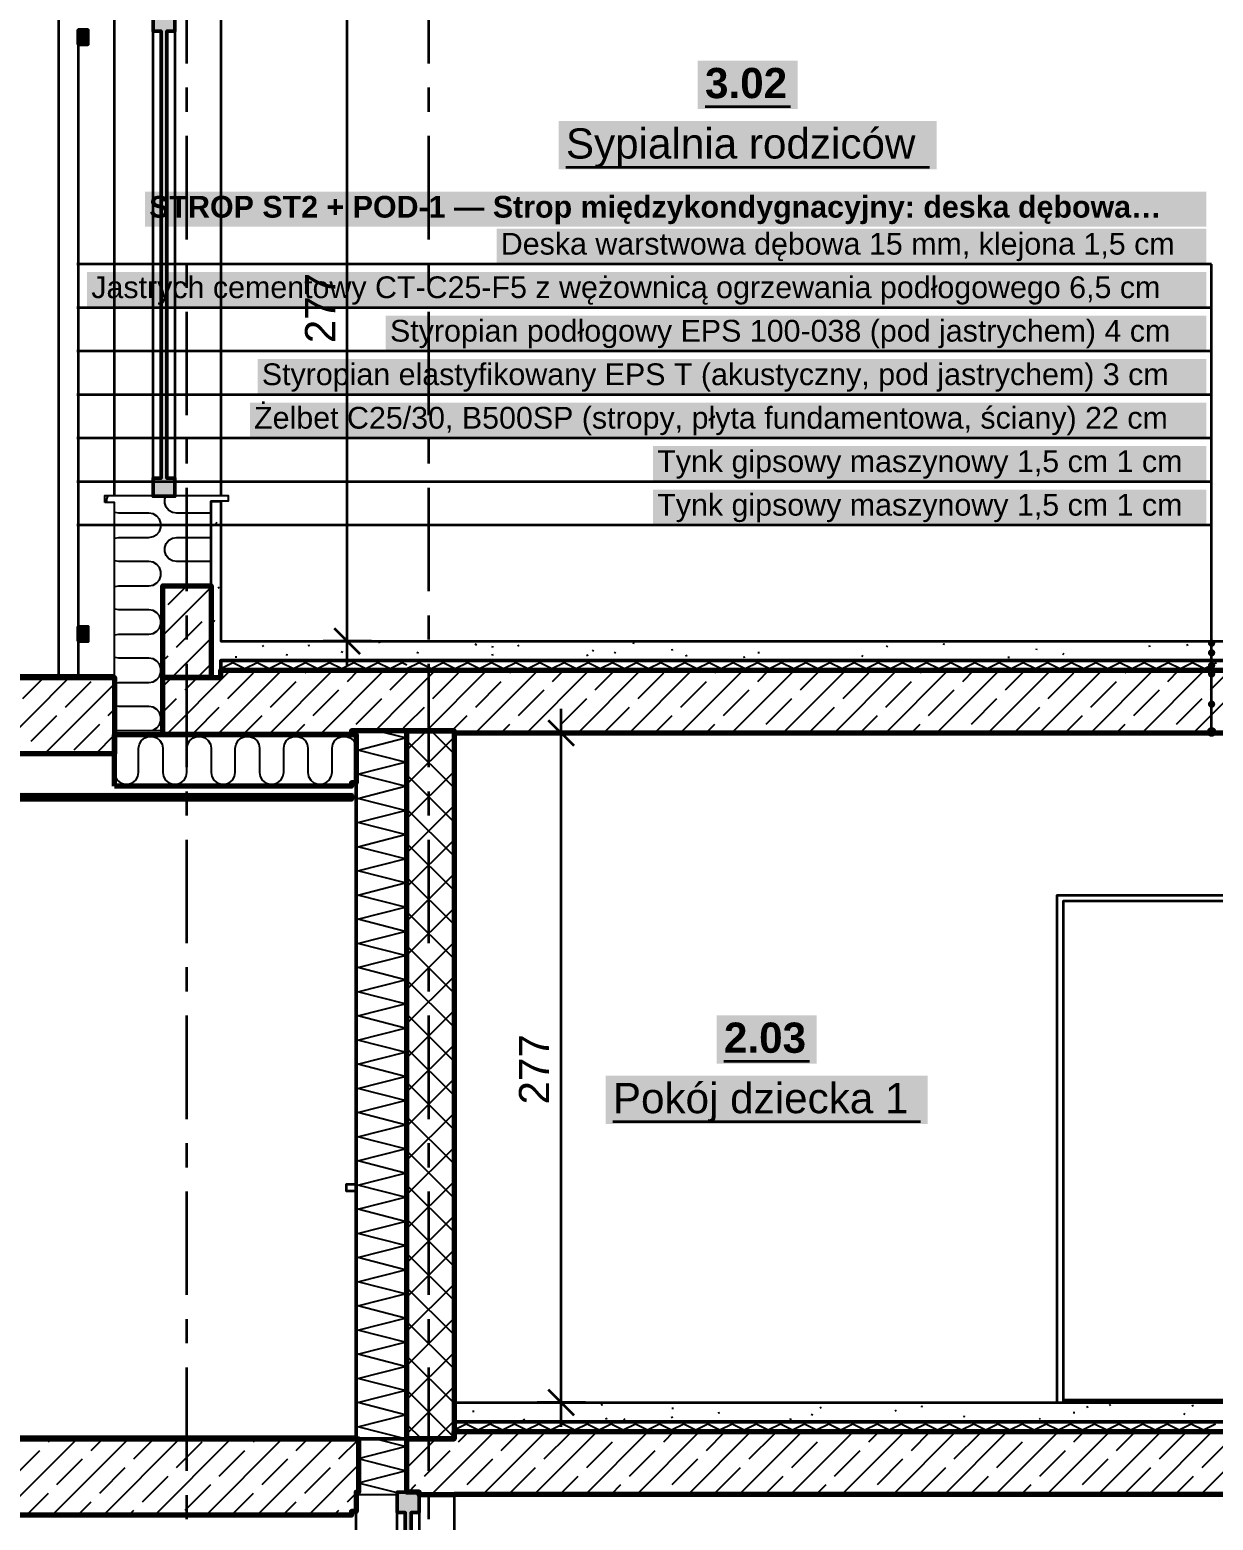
# Model space of a CAD drawing. Header units: metres. Extents: x -5.3 to 21.3, y -2 to 11.9.
# Drawn here: x -1.65 to 3.25, y 2.66 to 8.83 of the extents above; entities that cross this region are included whole.
import ezdxf

# ---------------------------------------------------------------- set-up
doc = ezdxf.new("R2010")
doc.units = ezdxf.units.M
doc.linetypes.add('HYDRO_OKNA', pattern=[4.5, 1.5, -3])
doc.linetypes.add('PUNKTOWA', pattern=[10.5, 8.4, -1.05, 0, -1.05])
for name, color, linetype, lineweight in [('A-IZOL-WODNA', 5, 'Continuous', 100), ('A-KRESKOWANIE', 8, 'Continuous', 18), ('A-MASKA', 7, 'Continuous', 18), ('A-OPISY', 2, 'Continuous', 25), ('A-OSIE', 1, 'PUNKTOWA', 25), ('A-POMIESZCZENIA', 2, 'Continuous', 25), ('A-SCIANY-IZOL', 4, 'Continuous', 35), ('A-SCIANY-KONSTR', 7, 'Continuous', 50), ('A-SCIANY-WYK', 8, 'Continuous', 18), ('A-STROPY', 7, 'Continuous', 50), ('A-WARSTWY', 8, 'Continuous', 25), ('A-WIDOK', 7, 'Continuous', 25), ('A-WYMIARY', 1, 'Continuous', 25), ('A-WYPELNIENIA', 9, 'Continuous', 18)]:
    doc.layers.add(name, color=color, linetype=linetype, lineweight=lineweight)
doc.styles.add('PL_ARIAL', font='arial.ttf')
doc.styles.add('PL_ARIAL_B', font='arialbd.ttf')

msp = doc.modelspace()

# ---------------------------------------------------------------- hatches: boundary and pattern name
at = {"layer": 'A-MASKA', "true_color": 0xffffff}
for points in [[(-1.1738, 8.0157), (3.2167, 8.0157), (3.2167, 8.1605), (-1.1738, 8.1605)], [(0.2808, 7.8627), (3.2167, 7.8627), (3.2167, 8.0075), (0.2808, 8.0075)], [(-1.4133, 7.6827), (3.2167, 7.6827), (3.2167, 7.8275), (-1.4133, 7.8275)], [(-0.1775, 7.5027), (3.2167, 7.5027), (3.2167, 7.6475), (-0.1775, 7.6475)], [(-0.7079, 7.3227), (3.2167, 7.3227), (3.2167, 7.4675), (-0.7079, 7.4675)], [(-0.7398, 7.1427), (3.2167, 7.1427), (3.2167, 7.2875), (-0.7398, 7.2875)], [(0.9281, 6.9627), (3.2167, 6.9627), (3.2167, 7.1075), (0.9281, 7.1075)], [(0.9281, 6.7827), (3.2167, 6.7827), (3.2167, 6.9275), (0.9281, 6.9275)]]:
    msp.add_hatch(color=7, dxfattribs=at).paths.add_polyline_path(points)
at = {"layer": 'A-OPISY', "true_color": 0x000000}
for points in [[(3.2542, 6.2925), (3.2537, 6.2964), (3.2522, 6.3), (3.2498, 6.3031), (3.2467, 6.3055), (3.2431, 6.307), (3.2392, 6.3075), (3.2353, 6.307), (3.2317, 6.3055), (3.2286, 6.3031), (3.2262, 6.3), (3.2247, 6.2964), (3.2242, 6.2925), (3.2247, 6.2886), (3.2262, 6.285), (3.2286, 6.2819), (3.2317, 6.2795), (3.2353, 6.278), (3.2392, 6.2775), (3.2431, 6.278), (3.2467, 6.2795), (3.2498, 6.2819), (3.2522, 6.285), (3.2537, 6.2886)], [(3.2542, 6.2525), (3.2537, 6.2564), (3.2522, 6.26), (3.2498, 6.2631), (3.2467, 6.2655), (3.2431, 6.267), (3.2392, 6.2675), (3.2353, 6.267), (3.2317, 6.2655), (3.2286, 6.2631), (3.2262, 6.26), (3.2247, 6.2564), (3.2242, 6.2525), (3.2247, 6.2486), (3.2262, 6.245), (3.2286, 6.2419), (3.2317, 6.2395), (3.2353, 6.238), (3.2392, 6.2375), (3.2431, 6.238), (3.2467, 6.2395), (3.2498, 6.2419), (3.2522, 6.245), (3.2537, 6.2486)], [(3.2542, 6.2), (3.2537, 6.2039), (3.2522, 6.2075), (3.2498, 6.2106), (3.2467, 6.213), (3.2431, 6.2145), (3.2392, 6.215), (3.2353, 6.2145), (3.2317, 6.213), (3.2286, 6.2106), (3.2262, 6.2075), (3.2247, 6.2039), (3.2242, 6.2), (3.2247, 6.1961), (3.2262, 6.1925), (3.2286, 6.1894), (3.2317, 6.187), (3.2353, 6.1855), (3.2392, 6.185), (3.2431, 6.1855), (3.2467, 6.187), (3.2498, 6.1894), (3.2522, 6.1925), (3.2537, 6.1961)], [(3.2542, 6.165), (3.2537, 6.1689), (3.2522, 6.1725), (3.2498, 6.1756), (3.2467, 6.178), (3.2431, 6.1795), (3.2392, 6.18), (3.2353, 6.1795), (3.2317, 6.178), (3.2286, 6.1756), (3.2262, 6.1725), (3.2247, 6.1689), (3.2242, 6.165), (3.2247, 6.1611), (3.2262, 6.1575), (3.2286, 6.1544), (3.2317, 6.152), (3.2353, 6.1505), (3.2392, 6.15), (3.2431, 6.1505), (3.2467, 6.152), (3.2498, 6.1544), (3.2522, 6.1575), (3.2537, 6.1611)], [(3.2542, 6.04), (3.2537, 6.0439), (3.2522, 6.0475), (3.2498, 6.0506), (3.2467, 6.053), (3.2431, 6.0545), (3.2392, 6.055), (3.2353, 6.0545), (3.2317, 6.053), (3.2286, 6.0506), (3.2262, 6.0475), (3.2247, 6.0439), (3.2242, 6.04), (3.2247, 6.0361), (3.2262, 6.0325), (3.2286, 6.0294), (3.2317, 6.027), (3.2353, 6.0255), (3.2392, 6.025), (3.2431, 6.0255), (3.2467, 6.027), (3.2498, 6.0294), (3.2522, 6.0325), (3.2537, 6.0361)], [(3.2592, 5.925), (3.2585, 5.9302), (3.2565, 5.935), (3.2533, 5.9391), (3.2492, 5.9423), (3.2444, 5.9443), (3.2392, 5.945), (3.234, 5.9443), (3.2292, 5.9423), (3.2251, 5.9391), (3.2219, 5.935), (3.2199, 5.9302), (3.2192, 5.925), (3.2199, 5.9198), (3.2219, 5.915), (3.2251, 5.9109), (3.2292, 5.9077), (3.234, 5.9057), (3.2392, 5.905), (3.2444, 5.9057), (3.2492, 5.9077), (3.2533, 5.9109), (3.2565, 5.915), (3.2585, 5.9198)]]:
    msp.add_hatch(color=7, dxfattribs=at).paths.add_polyline_path(points)
at = {"layer": 'A-POMIESZCZENIA', "true_color": 0xffffff}
for points in [[(1.1132, 8.5025), (1.5268, 8.5025), (1.5268, 8.7025), (1.1132, 8.7025)], [(0.5377, 8.2525), (2.1023, 8.2525), (2.1023, 8.4525), (0.5377, 8.4525)], [(1.1915, 4.5525), (1.605, 4.5525), (1.605, 4.7525), (1.1915, 4.7525)], [(0.732, 4.3025), (2.0645, 4.3025), (2.0645, 4.5025), (0.732, 4.5025)]]:
    msp.add_hatch(color=7, dxfattribs=at).paths.add_polyline_path(points)
at = {"layer": 'A-WYPELNIENIA', "true_color": 0x000000}
for points in [[(-1.14, 8.9), (-1.14, 8.9), (-1.14, 8.9), (-1.05, 8.9), (-1.05, 8.9), (-1.05, 8.9), (-1.05, 8.825), (-1.05, 8.825), (-1.05, 8.825), (-1.083, 8.825), (-1.083, 8.825), (-1.083, 8.825), (-1.083, 8.825), (-1.083, 8.825), (-1.083, 8.825), (-1.083, 8.825), (-1.083, 8.825), (-1.083, 8.825), (-1.083, 8.825), (-1.083, 8.825), (-1.083, 8.825), (-1.083, 8.825), (-1.083, 8.825), (-1.083, 8.825), (-1.083, 8.825), (-1.083, 8.825), (-1.083, 6.975), (-1.083, 6.975), (-1.083, 6.975), (-1.107, 6.975), (-1.107, 6.975), (-1.107, 6.975), (-1.107, 8.825), (-1.107, 8.825), (-1.107, 8.825), (-1.107, 8.825), (-1.107, 8.825), (-1.107, 8.825), (-1.107, 8.825), (-1.107, 8.825), (-1.107, 8.825), (-1.107, 8.825), (-1.107, 8.825), (-1.107, 8.825), (-1.107, 8.825), (-1.107, 8.825), (-1.107, 8.825), (-1.107, 8.825), (-1.107, 8.825), (-1.14, 8.825), (-1.14, 8.825), (-1.14, 8.825)], [(-1.45, 8.77), (-1.45, 8.83), (-1.41, 8.83), (-1.41, 8.77)], [(-1.14, 6.9), (-1.14, 6.975), (-1.05, 6.975), (-1.05, 6.9)], [(-1.45, 6.3), (-1.45, 6.36), (-1.41, 6.36), (-1.41, 6.3)], [(-2.4, 5.662), (-2.4, 5.674), (-0.3, 5.674), (-0.3, 5.662)], [(-0.13, 2.695), (-0.13, 2.695), (-0.13, 2.78), (-0.13, 2.78), (-0.13, 2.78), (-0.04, 2.78), (-0.04, 2.78), (-0.04, 2.78), (-0.04, 2.695), (-0.04, 2.695), (-0.04, 2.695), (-0.073, 2.695), (-0.073, 2.695), (-0.073, 2.695), (-0.073, 2.695), (-0.073, 2.695), (-0.073, 2.695), (-0.073, 2.695), (-0.073, 2.695), (-0.073, 2.695), (-0.073, 2.695), (-0.073, 2.695), (-0.073, 2.695), (-0.073, 2.695), (-0.073, 2.695), (-0.073, 2.695), (-0.073, 2.695), (-0.073, 2.695), (-0.073, 0.03), (-0.073, 0.03), (-0.073, 0.03), (-0.097, 0.03), (-0.097, 0.03), (-0.097, 0.03), (-0.097, 2.695), (-0.097, 2.695), (-0.097, 2.695), (-0.097, 2.695), (-0.097, 2.695), (-0.097, 2.695), (-0.097, 2.695), (-0.097, 2.695), (-0.097, 2.695), (-0.097, 2.695), (-0.097, 2.695), (-0.097, 2.695), (-0.097, 2.695), (-0.097, 2.695), (-0.097, 2.695), (-0.097, 2.695), (-0.097, 2.695), (-0.13, 2.695)]]:
    msp.add_hatch(color=7, dxfattribs=at).paths.add_polyline_path(points)

# ---------------------------------------------------------------- linework, layer by layer
at = {"layer": 'A-IZOL-WODNA', "lineweight": 100, "ltscale": 0.05, "true_color": 0x000000}
for points in [[(-2.4, 6.151), (-1.3, 6.151)], [(-1.8, 3.001), (-0.3, 3.001)]]:
    msp.add_lwpolyline(points, dxfattribs=at)
at = {"layer": 'A-IZOL-WODNA', "linetype": 'HYDRO_OKNA', "lineweight": 50, "ltscale": 0.05, "true_color": 0xffffff, "flags": 128}
for points in [[(-2.4, 6.151), (-1.3, 6.151)], [(-1.8, 3.001), (-0.3, 3.001)]]:
    msp.add_lwpolyline(points, dxfattribs=at)
at = {"layer": 'A-KRESKOWANIE', "lineweight": 25, "ltscale": 0.05}
for points in [[(-1.3317, 6.875), (-1.3317, 6.8887), (-1.3262, 6.904)], [(-0.9, 6.83), (-1.0425, 6.83), (-1.0596, 6.833), (-1.0746, 6.8417), (-1.0858, 6.855), (-1.0917, 6.8713), (-1.0917, 6.8887), (-1.0876, 6.9)], [(-1.3, 6.7268), (-1.2996, 6.727), (-1.2825, 6.73), (-1.1575, 6.73), (-1.1404, 6.733), (-1.1254, 6.7417), (-1.1142, 6.755), (-1.1083, 6.7713), (-1.1083, 6.7887), (-1.1142, 6.805), (-1.1254, 6.8183), (-1.1404, 6.827), (-1.1575, 6.83), (-1.2825, 6.83), (-1.2996, 6.833), (-1.3, 6.8332)], [(-0.88, 6.7875), (-0.8757, 6.7931)], [(-0.9, 6.63), (-1.0425, 6.63), (-1.0596, 6.633), (-1.0746, 6.6417), (-1.0858, 6.655), (-1.0917, 6.6713), (-1.0917, 6.6887), (-1.0858, 6.705), (-1.0746, 6.7183), (-1.0596, 6.727), (-1.0425, 6.73), (-0.9, 6.73)], [(-1.3, 6.5268), (-1.2996, 6.527), (-1.2825, 6.53), (-1.1575, 6.53), (-1.1404, 6.533), (-1.1254, 6.5417), (-1.1142, 6.555), (-1.1083, 6.5713), (-1.1083, 6.5887), (-1.1142, 6.605), (-1.1254, 6.6183), (-1.1404, 6.627), (-1.1575, 6.63), (-1.2825, 6.63), (-1.2996, 6.633), (-1.3, 6.6332)], [(-1.1, 6.3246), (-0.9, 6.5246)], [(-1.0783, 6.4523), (-1.0007, 6.53)], [(-1.0425, 6.53), (-0.9, 6.53)], [(-0.8704, 6.5198), (-0.8649, 6.5241)], [(-1.3, 6.3268), (-1.2996, 6.327), (-1.2825, 6.33), (-1.1575, 6.33), (-1.1404, 6.333), (-1.1254, 6.3417), (-1.1142, 6.355), (-1.1083, 6.3713), (-1.1083, 6.3887), (-1.1142, 6.405), (-1.1254, 6.4183), (-1.1404, 6.427), (-1.1575, 6.43), (-1.2825, 6.43), (-1.2996, 6.433), (-1.3, 6.4332)], [(-0.9016, 6.417), (-0.9, 6.4186)], [(-1.043, 6.2756), (-0.9369, 6.3816)], [(-0.8845, 6.3826), (-0.8909, 6.3853)], [(-1.0625, 6.15), (-0.9, 6.3125)], [(-0.2028, 6.2919), (-0.2043, 6.2988)], [(0.1942, 6.2844), (0.1976, 6.2905)], [(0.8467, 6.2889), (0.8494, 6.2954)], [(2.1313, 6.2853), (2.1327, 6.2922)], [(-1.3, 6.1268), (-1.2996, 6.127), (-1.2825, 6.13), (-1.1575, 6.13), (-1.1404, 6.133), (-1.1254, 6.1417), (-1.1142, 6.155), (-1.1083, 6.1713), (-1.1083, 6.1887), (-1.1142, 6.205), (-1.1254, 6.2183), (-1.1404, 6.227), (-1.1575, 6.23), (-1.2825, 6.23), (-1.2996, 6.233), (-1.3, 6.2332)], [(-1.1, 6.2186), (-1.0783, 6.2402)], [(-0.7934, 6.234), (-0.8004, 6.234)], [(-0.6835, 6.2766), (-0.6876, 6.2823)], [(-0.5829, 6.2427), (-0.5898, 6.2442)], [(-0.4943, 6.2789), (-0.4965, 6.2856)], [(-0.3556, 6.2539), (-0.3623, 6.2559)], [(-0.0467, 6.25), (-0.0434, 6.2562)], [(0.2684, 6.2756), (0.2615, 6.277)], [(0.2651, 6.2404), (0.2635, 6.2473)], [(0.3687, 6.2796), (0.3744, 6.2838)], [(0.6534, 6.2413), (0.6598, 6.2441)], [(0.6781, 6.2591), (0.6819, 6.2649)], [(0.7688, 6.2514), (0.7729, 6.257)], [(1.0045, 6.2643), (1.0112, 6.2664)], [(1.0685, 6.2373), (1.0655, 6.2436)], [(1.3022, 6.2339), (1.3089, 6.236)], [(1.3654, 6.2493), (1.3653, 6.2563)], [(1.7915, 6.2374), (1.7965, 6.2423)], [(1.899, 6.2761), (1.8942, 6.2812)], [(2.3998, 6.2307), (2.4001, 6.2377)], [(2.5142, 6.2641), (2.5157, 6.2709)], [(2.6239, 6.2451), (2.6285, 6.2503)], [(2.9794, 6.28), (2.9862, 6.2815)], [(3.1354, 6.2842), (3.142, 6.2866)], [(-1.0854, 5.915), (-0.8204, 6.18)], [(-0.9564, 6.15), (-0.9016, 6.2049)], [(-0.8732, 5.915), (-0.6082, 6.18)], [(-0.86, 6.1875), (-0.81, 6.2125), (-0.76, 6.1875), (-0.71, 6.2125), (-0.66, 6.1875), (-0.61, 6.2125), (-0.56, 6.1875), (-0.51, 6.2125), (-0.46, 6.1875), (-0.41, 6.2125), (-0.36, 6.1875), (-0.31, 6.2125), (-0.26, 6.1875), (-0.21, 6.2125), (-0.16, 6.1875), (-0.11, 6.2125), (-0.09, 6.2025)], [(-0.8309, 6.0634), (-0.7248, 6.1695)], [(-0.6611, 5.915), (-0.3961, 6.18)], [(-0.5127, 6.1695), (-0.5022, 6.18)], [(-0.449, 5.915), (-0.184, 6.18)], [(-0.3359, 6.1342), (-0.29, 6.18)], [(-0.1591, 6.0988), (-0.09, 6.1679)], [(-0.09, 6.1875), (-0.09, 6.1875), (-0.04, 6.2125), (0.01, 6.1875), (0.06, 6.2125), (0.11, 6.1875), (0.16, 6.2125), (0.21, 6.1875), (0.26, 6.2125), (0.31, 6.1875), (0.36, 6.2125), (0.41, 6.1875), (0.46, 6.2125), (0.51, 6.1875), (0.56, 6.2125), (0.61, 6.1875), (0.66, 6.2125), (0.71, 6.1875), (0.76, 6.2125), (0.81, 6.1875), (0.86, 6.2125), (0.91, 6.1875), (0.96, 6.2125), (1.01, 6.1875), (1.06, 6.2125), (1.11, 6.1875), (1.16, 6.2125), (1.21, 6.1875), (1.26, 6.2125), (1.31, 6.1875), (1.36, 6.2125), (1.41, 6.1875), (1.46, 6.2125), (1.51, 6.1875), (1.56, 6.2125), (1.61, 6.1875), (1.66, 6.2125), (1.71, 6.1875), (1.76, 6.2125), (1.81, 6.1875), (1.86, 6.2125), (1.91, 6.1875), (1.96, 6.2125), (2.01, 6.1875), (2.06, 6.2125), (2.11, 6.1875), (2.16, 6.2125), (2.21, 6.1875), (2.26, 6.2125), (2.31, 6.1875), (2.36, 6.2125), (2.41, 6.1875), (2.46, 6.2125), (2.51, 6.1875), (2.56, 6.2125), (2.61, 6.1875), (2.66, 6.2125), (2.71, 6.1875), (2.76, 6.2125), (2.81, 6.1875), (2.86, 6.2125), (2.91, 6.1875), (2.96, 6.2125), (3.01, 6.1875), (3.06, 6.2125), (3.11, 6.1875), (3.16, 6.2125), (3.21, 6.1875), (3.26, 6.2125)], [(-0.09, 6.0618), (0.0282, 6.18)], [(-0.09, 6.1679), (-0.0779, 6.18)], [(-0.0097, 5.93), (0.2403, 6.18)], [(0.0177, 6.0634), (0.1237, 6.1695)], [(0.1924, 5.92), (0.4524, 6.18)], [(0.3359, 6.1695), (0.3464, 6.18)], [(0.4046, 5.92), (0.6646, 6.18)], [(0.5127, 6.1342), (0.5585, 6.18)], [(0.6167, 5.92), (0.8767, 6.18)], [(0.6894, 6.0988), (0.7706, 6.18)], [(0.8288, 5.92), (1.0888, 6.18)], [(0.8662, 6.0634), (0.9723, 6.1695)], [(1.041, 5.92), (1.301, 6.18)], [(1.1844, 6.1695), (1.1949, 6.18)], [(1.2531, 5.92), (1.5131, 6.18)], [(1.3612, 6.1342), (1.407, 6.18)], [(1.4652, 5.92), (1.7252, 6.18)], [(1.538, 6.0988), (1.6192, 6.18)], [(1.6774, 5.92), (1.9374, 6.18)], [(1.7147, 6.0634), (1.8208, 6.1695)], [(1.8895, 5.92), (2.1495, 6.18)], [(2.0329, 6.1695), (2.0434, 6.18)], [(2.1016, 5.92), (2.3616, 6.18)], [(2.2097, 6.1342), (2.2556, 6.18)], [(2.3138, 5.92), (2.5738, 6.18)], [(2.3865, 6.0988), (2.4677, 6.18)], [(2.5259, 5.92), (2.7859, 6.18)], [(2.5633, 6.0634), (2.6693, 6.1695)], [(2.738, 5.92), (2.998, 6.18)], [(2.8815, 6.1695), (2.892, 6.18)], [(2.9502, 5.92), (3.2102, 6.18)], [(3.0582, 6.1342), (3.1041, 6.18)], [(3.1623, 5.92), (3.4223, 6.18)], [(3.235, 6.0988), (3.3162, 6.18)], [(-1.8018, 5.835), (-1.4868, 6.15)], [(-1.6794, 6.0634), (-1.5928, 6.15)], [(-1.5896, 5.835), (-1.3, 6.1246)], [(-1.5026, 6.0281), (-1.3965, 6.1342)], [(-1.1, 6.1125), (-1.0625, 6.15)], [(-1.0076, 6.0988), (-0.9564, 6.15)], [(-0.6541, 6.0281), (-0.548, 6.1342)], [(0.1945, 6.0281), (0.3005, 6.1342)], [(1.043, 6.0281), (1.149, 6.1342)], [(1.8915, 6.0281), (1.9976, 6.1342)], [(2.74, 6.0281), (2.8461, 6.1342)], [(-1.1, 6.0064), (-1.043, 6.0634)], [(-0.4773, 5.9927), (-0.3712, 6.0988)], [(-0.3005, 5.9574), (-0.1945, 6.0634)], [(-0.2218, 5.93), (-0.09, 6.0618)], [(0.3712, 5.9927), (0.4773, 6.0988)], [(0.548, 5.9574), (0.6541, 6.0634)], [(1.2198, 5.9927), (1.3258, 6.0988)], [(1.3965, 5.9574), (1.5026, 6.0634)], [(2.0683, 5.9927), (2.1744, 6.0988)], [(2.2451, 5.9574), (2.3511, 6.0634)], [(2.9168, 5.9927), (3.0229, 6.0988)], [(3.0936, 5.9574), (3.1997, 6.0634)], [(-1.644, 5.8867), (-1.538, 5.9927)], [(-1.3258, 5.9927), (-1.3, 6.0186)], [(-1.1575, 5.93), (-1.1404, 5.933), (-1.1254, 5.9417), (-1.1142, 5.955), (-1.1083, 5.9713), (-1.1083, 5.9887), (-1.1142, 6.005), (-1.1254, 6.0183), (-1.1404, 6.027), (-1.1575, 6.03), (-1.2825, 6.03), (-1.2996, 6.033), (-1.3, 6.0332)], [(-0.9723, 5.922), (-0.8662, 6.0281)], [(-0.7672, 5.915), (-0.6894, 5.9927)], [(-0.09, 5.9558), (-0.0177, 6.0281)], [(0.0964, 5.93), (0.1591, 5.9927)], [(0.7248, 5.922), (0.8309, 6.0281)], [(0.9349, 5.92), (1.0076, 5.9927)], [(1.5733, 5.922), (1.6794, 6.0281)], [(1.7834, 5.92), (1.8562, 5.9927)], [(2.4218, 5.922), (2.5279, 6.0281)], [(2.632, 5.92), (2.7047, 5.9927)], [(-1.4672, 5.8513), (-1.3612, 5.9574)], [(-0.555, 5.915), (-0.5127, 5.9574)], [(-0.3429, 5.915), (-0.3359, 5.922)], [(-0.0975, 3), (-0.2925, 3.05), (-0.0975, 3.1), (-0.2925, 3.15), (-0.0975, 3.2), (-0.2925, 3.25), (-0.0975, 3.3), (-0.2925, 3.35), (-0.0975, 3.4), (-0.2925, 3.45), (-0.0975, 3.5), (-0.2925, 3.55), (-0.0975, 3.6), (-0.2925, 3.65), (-0.0975, 3.7), (-0.2925, 3.75), (-0.0975, 3.8), (-0.2925, 3.85), (-0.0975, 3.9), (-0.2925, 3.95), (-0.0975, 4), (-0.2925, 4.05), (-0.0975, 4.1), (-0.2925, 4.15), (-0.0975, 4.2), (-0.2925, 4.25), (-0.0975, 4.3), (-0.2925, 4.35), (-0.0975, 4.4), (-0.2925, 4.45), (-0.0975, 4.5), (-0.2925, 4.55), (-0.0975, 4.6), (-0.2925, 4.65), (-0.0975, 4.7), (-0.2925, 4.75), (-0.0975, 4.8), (-0.2925, 4.85), (-0.0975, 4.9), (-0.2925, 4.95), (-0.0975, 5), (-0.2925, 5.05), (-0.0975, 5.1), (-0.2925, 5.15), (-0.0975, 5.2), (-0.2925, 5.25), (-0.0975, 5.3), (-0.2925, 5.35), (-0.0975, 5.4), (-0.2925, 5.45), (-0.0975, 5.5), (-0.2925, 5.55), (-0.0975, 5.6), (-0.2925, 5.65), (-0.0975, 5.7), (-0.2925, 5.75), (-0.0975, 5.8), (-0.2925, 5.85), (-0.0975, 5.9), (-0.2145, 5.93)], [(-0.1158, 5.93), (-0.09, 5.9558)], [(-0.09, 5.8497), (-0.0097, 5.93)], [(0.105, 5.8347), (0.0097, 5.93)], [(0.2985, 5.92), (0.3359, 5.9574)], [(0.5106, 5.92), (0.5127, 5.922)], [(1.147, 5.92), (1.1844, 5.9574)], [(1.3592, 5.92), (1.3612, 5.922)], [(1.9956, 5.92), (2.0329, 5.9574)], [(2.2077, 5.92), (2.2097, 5.922)], [(2.8441, 5.92), (2.8815, 5.9574)], [(3.0562, 5.92), (3.0582, 5.922)], [(-1.3775, 5.835), (-1.3, 5.9125)], [(-1.3, 5.7575), (-1.297, 5.7404), (-1.2883, 5.7254), (-1.275, 5.7142), (-1.2587, 5.7083), (-1.2413, 5.7083), (-1.225, 5.7142), (-1.2117, 5.7254), (-1.203, 5.7404), (-1.2, 5.7575), (-1.2, 5.8575), (-1.197, 5.8746), (-1.1883, 5.8896), (-1.175, 5.9008), (-1.1587, 5.9067), (-1.1413, 5.9067), (-1.125, 5.9008), (-1.1117, 5.8896), (-1.103, 5.8746), (-1.1, 5.8575), (-1.1, 5.7575), (-1.097, 5.7404), (-1.0883, 5.7254), (-1.075, 5.7142), (-1.0587, 5.7083), (-1.0413, 5.7083), (-1.025, 5.7142), (-1.0117, 5.7254), (-1.003, 5.7404), (-1, 5.7575), (-1, 5.8575), (-0.997, 5.8746), (-0.9883, 5.8896), (-0.975, 5.9008), (-0.9587, 5.9067), (-0.9413, 5.9067), (-0.925, 5.9008), (-0.9117, 5.8896), (-0.903, 5.8746), (-0.9, 5.8575), (-0.9, 5.8575), (-0.9, 5.7575), (-0.897, 5.7404), (-0.8883, 5.7254), (-0.875, 5.7142), (-0.8587, 5.7083), (-0.8413, 5.7083), (-0.825, 5.7142), (-0.8117, 5.7254), (-0.803, 5.7404), (-0.8, 5.7575), (-0.8, 5.8575), (-0.797, 5.8746), (-0.7883, 5.8896), (-0.775, 5.9008), (-0.7587, 5.9067), (-0.7413, 5.9067), (-0.725, 5.9008), (-0.7117, 5.8896), (-0.703, 5.8746), (-0.7, 5.8575), (-0.7, 5.7575), (-0.697, 5.7404), (-0.6883, 5.7254), (-0.675, 5.7142), (-0.6587, 5.7083), (-0.6413, 5.7083), (-0.625, 5.7142), (-0.6117, 5.7254), (-0.603, 5.7404), (-0.6, 5.7575), (-0.6, 5.8575), (-0.597, 5.8746), (-0.5883, 5.8896), (-0.575, 5.9008), (-0.5587, 5.9067), (-0.5413, 5.9067), (-0.525, 5.9008), (-0.5117, 5.8896), (-0.503, 5.8746), (-0.5, 5.8575), (-0.5, 5.7575), (-0.497, 5.7404), (-0.4883, 5.7254), (-0.475, 5.7142), (-0.4587, 5.7083), (-0.4413, 5.7083), (-0.425, 5.7142), (-0.4117, 5.7254), (-0.403, 5.7404), (-0.4, 5.7575), (-0.4, 5.7575), (-0.4, 5.8575), (-0.397, 5.8746), (-0.3883, 5.8896), (-0.375, 5.9008), (-0.3587, 5.9067), (-0.3413, 5.9067), (-0.325, 5.9008), (-0.3117, 5.8896), (-0.303, 5.8746), (-0.3, 5.8575), (-0.3, 5.7575), (-0.3, 5.7575)], [(-0.09, 5.7083), (0.105, 5.9033)], [(0.105, 5.6933), (-0.09, 5.8883)], [(-1.3, 5.8575), (-1.3, 5.7575)], [(-0.09, 5.5669), (0.105, 5.7619)], [(0.105, 5.5519), (-0.09, 5.7469)], [(-1.5655, 5.647), (-1.5505, 5.662)], [(-1.3534, 5.647), (-1.3384, 5.662)], [(-1.2473, 5.647), (-1.2323, 5.662)], [(-1.1412, 5.647), (-1.1262, 5.662)], [(-1.0352, 5.647), (-1.0202, 5.662)], [(-0.9291, 5.647), (-0.9141, 5.662)], [(-0.823, 5.647), (-0.808, 5.662)], [(-0.717, 5.647), (-0.702, 5.662)], [(-0.5048, 5.647), (-0.4898, 5.662)], [(-0.3988, 5.647), (-0.3838, 5.662)], [(-0.09, 5.4254), (0.105, 5.6204)], [(0.105, 5.4104), (-0.09, 5.6054)], [(-0.09, 5.284), (0.105, 5.479)], [(0.105, 5.269), (-0.09, 5.464)], [(-0.09, 5.1426), (0.105, 5.3376)], [(0.105, 5.1276), (-0.09, 5.3226)], [(-0.09, 5.0012), (0.105, 5.1962)], [(0.105, 4.9862), (-0.09, 5.1812)], [(-0.09, 4.8597), (0.105, 5.0547)], [(0.105, 4.8447), (-0.09, 5.0397)], [(-0.09, 4.7183), (0.105, 4.9133)], [(0.105, 4.7033), (-0.09, 4.8983)], [(-0.09, 4.5769), (0.105, 4.7719)], [(0.105, 4.5619), (-0.09, 4.7569)], [(-0.09, 4.4355), (0.105, 4.6305)], [(0.105, 4.4205), (-0.09, 4.6155)], [(-0.09, 4.2941), (0.105, 4.4891)], [(0.105, 4.2791), (-0.09, 4.4741)], [(-0.09, 4.1526), (0.105, 4.3476)], [(0.105, 4.1376), (-0.09, 4.3326)], [(-0.09, 4.0112), (0.105, 4.2062)], [(0.105, 3.9962), (-0.09, 4.1912)], [(-0.09, 3.8698), (0.105, 4.0648)], [(0.105, 3.8548), (-0.09, 4.0498)], [(-0.09, 3.7284), (0.105, 3.9234)], [(0.105, 3.7134), (-0.09, 3.9084)], [(-0.09, 3.587), (0.105, 3.782)], [(0.105, 3.572), (-0.09, 3.767)], [(-0.09, 3.4455), (0.105, 3.6405)], [(0.105, 3.4305), (-0.09, 3.6255)], [(-0.09, 3.3041), (0.105, 3.4991)], [(0.105, 3.2891), (-0.09, 3.4841)], [(-0.09, 3.1627), (0.105, 3.3577)], [(0.105, 3.1477), (-0.09, 3.3427)], [(-0.09, 3.0213), (0.105, 3.2163)], [(0.105, 3.0063), (-0.09, 3.2013)], [(0.1814, 3.114), (0.1883, 3.115)], [(0.7138, 3.1415), (0.7208, 3.1421)], [(0.7366, 3.0799), (0.7348, 3.0866)], [(0.8068, 3.0794), (0.8124, 3.0837)], [(1.0036, 3.0881), (1.0102, 3.0905)], [(1.0126, 3.1259), (1.0056, 3.1261)], [(1.2024, 3.1034), (1.2, 3.11)], [(1.4987, 3.0779), (1.4975, 3.0848)], [(1.589, 3.0986), (1.5825, 3.1012)], [(1.6197, 3.1273), (1.6256, 3.131)], [(1.934, 3.1126), (1.9303, 3.1186)], [(2.0402, 3.1306), (2.041, 3.1375)], [(2.2199, 3.0912), (2.213, 3.0924)], [(2.5315, 3.0796), (2.5268, 3.0849)], [(2.6728, 3.1077), (2.6658, 3.1078)], [(2.7216, 3.1307), (2.728, 3.1334)], [(2.8204, 3.1363), (2.8169, 3.1423)], [(3.1293, 3.1009), (3.1238, 3.1053)], [(3.1632, 3.1342), (3.1603, 3.1406)], [(-0.0302, 3), (-0.09, 3.0598)], [(0.0103, 2.768), (0.2723, 3.03)], [(0.0302, 3), (0.105, 3.0748)], [(0.105, 3.0375), (0.155, 3.0625), (0.205, 3.0375), (0.255, 3.0625), (0.305, 3.0375), (0.355, 3.0625), (0.405, 3.0375), (0.455, 3.0625), (0.505, 3.0375), (0.555, 3.0625), (0.605, 3.0375), (0.655, 3.0625), (0.705, 3.0375), (0.755, 3.0625), (0.805, 3.0375), (0.855, 3.0625), (0.905, 3.0375), (0.955, 3.0625), (1.005, 3.0375), (1.055, 3.0625), (1.105, 3.0375), (1.155, 3.0625), (1.205, 3.0375), (1.255, 3.0625), (1.305, 3.0375), (1.355, 3.0625), (1.405, 3.0375), (1.455, 3.0625), (1.505, 3.0375), (1.555, 3.0625), (1.605, 3.0375), (1.655, 3.0625), (1.705, 3.0375), (1.755, 3.0625), (1.805, 3.0375), (1.855, 3.0625), (1.905, 3.0375), (1.955, 3.0625), (2.005, 3.0375), (2.055, 3.0625), (2.105, 3.0375), (2.155, 3.0625), (2.205, 3.0375), (2.255, 3.0625), (2.305, 3.0375), (2.355, 3.0625), (2.405, 3.0375), (2.455, 3.0625), (2.505, 3.0375), (2.555, 3.0625), (2.605, 3.0375), (2.655, 3.0625), (2.705, 3.0375), (2.755, 3.0625), (2.805, 3.0375), (2.855, 3.0625), (2.905, 3.0375), (2.955, 3.0625), (3.005, 3.0375), (3.055, 3.0625), (3.105, 3.0375), (3.155, 3.0625), (3.205, 3.0375), (3.255, 3.0625)], [(0.1237, 2.9875), (0.1662, 3.03)], [(0.2244, 2.77), (0.4844, 3.03)], [(0.3005, 2.9522), (0.3783, 3.03)], [(0.3914, 3.0782), (0.3973, 3.082)], [(0.4365, 2.77), (0.6965, 3.03)], [(0.4773, 2.9168), (0.5834, 3.0229)], [(0.6487, 2.77), (0.9087, 3.03)], [(0.7955, 3.0229), (0.8026, 3.03)], [(0.8608, 2.77), (1.1208, 3.03)], [(0.9723, 2.9875), (1.0147, 3.03)], [(1.0729, 2.77), (1.3329, 3.03)], [(1.149, 2.9522), (1.2269, 3.03)], [(1.2851, 2.77), (1.5451, 3.03)], [(1.3258, 2.9168), (1.4319, 3.0229)], [(1.4972, 2.77), (1.7572, 3.03)], [(1.644, 3.0229), (1.6511, 3.03)], [(1.7093, 2.77), (1.9693, 3.03)], [(1.8208, 2.9875), (1.8633, 3.03)], [(1.9215, 2.77), (2.1815, 3.03)], [(1.9976, 2.9522), (2.0754, 3.03)], [(2.1336, 2.77), (2.3936, 3.03)], [(2.1744, 2.9168), (2.2804, 3.0229)], [(2.3457, 2.77), (2.6057, 3.03)], [(2.4926, 3.0229), (2.4997, 3.03)], [(2.5579, 2.77), (2.8179, 3.03)], [(2.6693, 2.9875), (2.7118, 3.03)], [(2.77, 2.77), (3.03, 3.03)], [(2.8461, 2.9522), (2.9239, 3.03)], [(2.9821, 2.77), (3.2421, 3.03)], [(3.0229, 2.9168), (3.1289, 3.0229)], [(3.1943, 2.77), (3.4543, 3.03)], [(-1.7698, 2.685), (-1.4548, 3)], [(-1.5733, 2.9875), (-1.5608, 3)], [(-1.5576, 2.685), (-1.2426, 3)], [(-1.3965, 2.9522), (-1.3487, 3)], [(-1.3455, 2.685), (-1.0305, 3)], [(-1.2198, 2.9168), (-1.1366, 3)], [(-1.1334, 2.685), (-0.8184, 3)], [(-1.043, 2.8815), (-0.9369, 2.9875)], [(-0.9212, 2.685), (-0.6062, 3)], [(-0.7248, 2.9875), (-0.7123, 3)], [(-0.7091, 2.685), (-0.3941, 3)], [(-0.548, 2.9522), (-0.5002, 3)], [(-0.3712, 2.9168), (-0.29, 2.998)], [(-0.29, 2.9186), (-0.0975, 2.968), (-0.2223, 3)], [(-0.09, 2.8798), (0.0302, 3)], [(-0.09, 2.9859), (-0.0884, 2.9875)], [(0.6541, 2.8815), (0.7601, 2.9875)], [(1.5026, 2.8815), (1.6087, 2.9875)], [(2.3511, 2.8815), (2.4572, 2.9875)], [(3.1997, 2.8815), (3.3057, 2.9875)], [(-1.7147, 2.8461), (-1.6087, 2.9522)], [(-1.538, 2.8107), (-1.4319, 2.9168)], [(-0.8662, 2.8461), (-0.7601, 2.9522)], [(-0.6894, 2.8107), (-0.5834, 2.9168)], [(-0.29, 2.8186), (-0.0975, 2.868), (-0.29, 2.9174)], [(-0.0177, 2.8461), (0.0884, 2.9522)], [(0.1591, 2.8107), (0.2652, 2.9168)], [(0.8309, 2.8461), (0.9369, 2.9522)], [(1.0076, 2.8107), (1.1137, 2.9168)], [(1.6794, 2.8461), (1.7854, 2.9522)], [(1.8562, 2.8107), (1.9622, 2.9168)], [(2.5279, 2.8461), (2.634, 2.9522)], [(2.7047, 2.8107), (2.8107, 2.9168)], [(-1.3612, 2.7754), (-1.2551, 2.8815)], [(-1.1844, 2.74), (-1.0783, 2.8461)], [(-0.5127, 2.7754), (-0.4066, 2.8815)], [(-0.497, 2.685), (-0.29, 2.892)], [(0.3359, 2.7754), (0.4419, 2.8815)], [(0.5426, 2.77), (0.6187, 2.8461)], [(1.1844, 2.7754), (1.2905, 2.8815)], [(1.3911, 2.77), (1.4672, 2.8461)], [(2.0329, 2.7754), (2.139, 2.8815)], [(2.2397, 2.77), (2.3158, 2.8461)], [(2.8815, 2.7754), (2.9875, 2.8815)], [(3.0882, 2.77), (3.1643, 2.8461)], [(-1.6637, 2.685), (-1.5733, 2.7754)], [(-1.0076, 2.7047), (-0.9016, 2.8107)], [(-0.8152, 2.685), (-0.7248, 2.7754)], [(-0.3359, 2.74), (-0.3, 2.7759)], [(-0.2959, 2.78), (-0.29, 2.7859)], [(-0.13, 2.7763), (-0.29, 2.8174)], [(-0.0838, 2.78), (-0.053, 2.8107)], [(0.1183, 2.77), (0.1237, 2.7754)], [(0.7547, 2.77), (0.7955, 2.8107)], [(0.9669, 2.77), (0.9723, 2.7754)], [(1.6033, 2.77), (1.644, 2.8107)], [(1.8154, 2.77), (1.8208, 2.7754)], [(2.4518, 2.77), (2.4926, 2.8107)], [(2.6639, 2.77), (2.6693, 2.7754)], [(-1.4516, 2.685), (-1.3965, 2.74)], [(-0.603, 2.685), (-0.548, 2.74)], [(-1.2394, 2.685), (-1.2198, 2.7047)], [(-0.3909, 2.685), (-0.3712, 2.7047)]]:
    msp.add_lwpolyline(points, dxfattribs=at)
at = {"layer": 'A-OPISY', "lineweight": 35, "ltscale": 0.05}
for points in [[(3.2392, 7.86), (-1.4558, 7.86)], [(3.2392, 6.6), (3.2392, 7.86)], [(3.2392, 7.68), (-1.4558, 7.68)], [(3.2392, 7.5), (-1.4558, 7.5)], [(3.2392, 7.32), (-1.4558, 7.32)], [(3.2392, 7.14), (-1.4558, 7.14)], [(3.2392, 6.96), (-1.4558, 6.96)], [(3.2392, 6.78), (-1.4558, 6.78)], [(3.2392, 5.925), (3.2392, 6.6)]]:
    msp.add_lwpolyline(points, dxfattribs=at)
at = {"layer": 'A-OSIE', "linetype": 'PUNKTOWA', "lineweight": 35, "ltscale": 0.050945, "flags": 128}
for points in [[(-1, -1.5002), (-1, 10.696)], [(0, -1.5002), (0, 10.696)]]:
    msp.add_lwpolyline(points, dxfattribs=at)
at = {"layer": 'A-POMIESZCZENIA', "lineweight": 35, "ltscale": 0.05}
for points in [[(1.1432, 8.5125), (1.4968, 8.5125)], [(0.5677, 8.2625), (2.0723, 8.2625)], [(1.2215, 4.5625), (1.575, 4.5625)], [(0.762, 4.3125), (2.0345, 4.3125)]]:
    msp.add_lwpolyline(points, dxfattribs=at)
at = {"layer": 'A-SCIANY-IZOL', "lineweight": 50, "ltscale": 0.05}
for points in [[(-0.86, 6.18), (-0.86, 6.18), (-0.86, 6.22), (-0.86, 6.22), (-0.86, 6.22), (3.5, 6.22), (3.5, 6.22), (3.5, 6.22), (3.5, 6.18), (3.5, 6.18), (3.5, 6.18), (-0.86, 6.18)], [(-0.3, 5.93), (-0.3, 5.93), (-0.09, 5.93), (-0.09, 5.93), (-0.09, 5.93), (-0.09, 3), (-0.09, 3), (-0.09, 3), (-0.09, 3), (-0.3, 3), (-0.3, 3), (-0.3, 3), (-0.3, 3), (-0.3, 5.93)], [(0.105, 3.03), (0.105, 3.03), (0.105, 3.07), (0.105, 3.07), (0.105, 3.07), (3.8, 3.07), (3.8, 3.07), (3.8, 3.07), (3.8, 3.03), (3.8, 3.03), (3.8, 3.03), (0.105, 3.03)]]:
    msp.add_lwpolyline(points, close=True, dxfattribs=at)
at = {"layer": 'A-SCIANY-KONSTR', "lineweight": 50, "ltscale": 0.05}
for points in [[(-1.05, 8.9), (-1.05, 8.825), (-1.05, 8.825), (-1.05, 8.825), (-1.05, 8.825), (-1.083, 8.825), (-1.083, 8.825), (-1.083, 8.825), (-1.083, 8.825), (-1.083, 8.825), (-1.083, 8.825), (-1.083, 8.825), (-1.083, 8.825), (-1.083, 8.825), (-1.083, 8.825), (-1.083, 8.825), (-1.083, 8.825), (-1.083, 8.825), (-1.083, 8.825), (-1.083, 8.825), (-1.083, 8.825), (-1.083, 8.825), (-1.083, 6.975), (-1.083, 6.975), (-1.083, 6.975), (-1.083, 6.975), (-1.083, 6.975), (-1.083, 6.975), (-1.083, 6.975), (-1.083, 6.975), (-1.083, 6.975), (-1.083, 6.975), (-1.083, 6.975), (-1.083, 6.975), (-1.083, 6.975), (-1.083, 6.975), (-1.083, 6.975), (-1.083, 6.975), (-1.083, 6.975), (-1.05, 6.975), (-1.05, 6.975), (-1.05, 6.975), (-1.05, 6.9), (-1.05, 6.9), (-1.05, 6.9), (-1.14, 6.9), (-1.14, 6.9), (-1.14, 6.9), (-1.14, 6.975), (-1.14, 6.975), (-1.14, 6.975), (-1.107, 6.975), (-1.107, 6.975), (-1.107, 6.975), (-1.107, 6.975), (-1.107, 6.975), (-1.107, 6.975), (-1.107, 6.975), (-1.107, 6.975), (-1.107, 6.975), (-1.107, 6.975), (-1.107, 6.975), (-1.107, 6.975), (-1.107, 6.975), (-1.107, 6.975), (-1.107, 6.975), (-1.107, 6.975), (-1.107, 6.975), (-1.107, 8.825), (-1.107, 8.825), (-1.107, 8.825), (-1.107, 8.825), (-1.107, 8.825), (-1.107, 8.825), (-1.107, 8.825), (-1.107, 8.825), (-1.107, 8.825), (-1.107, 8.825), (-1.107, 8.825), (-1.107, 8.825), (-1.107, 8.825), (-1.107, 8.825), (-1.107, 8.825), (-1.107, 8.825), (-1.107, 8.825), (-1.14, 8.825), (-1.14, 8.825), (-1.14, 8.825), (-1.14, 8.825), (-1.14, 8.825), (-1.14, 8.9)], [(-0.097, 0.03), (-0.097, 2.695), (-0.097, 2.695), (-0.097, 2.695), (-0.097, 2.695), (-0.097, 2.695), (-0.097, 2.695), (-0.097, 2.695), (-0.097, 2.695), (-0.097, 2.695), (-0.097, 2.695), (-0.097, 2.695), (-0.097, 2.695), (-0.097, 2.695), (-0.097, 2.695), (-0.097, 2.695), (-0.097, 2.695), (-0.097, 2.695), (-0.13, 2.695), (-0.13, 2.695), (-0.13, 2.695), (-0.13, 2.695), (-0.13, 2.78), (-0.13, 2.78), (-0.13, 2.78), (-0.13, 2.78), (-0.04, 2.78), (-0.04, 2.78), (-0.04, 2.78), (-0.04, 2.78), (-0.04, 2.695), (-0.04, 2.695), (-0.04, 2.695), (-0.04, 2.695), (-0.073, 2.695), (-0.073, 2.695), (-0.073, 2.695), (-0.073, 2.695), (-0.073, 2.695), (-0.073, 2.695), (-0.073, 2.695), (-0.073, 2.695), (-0.073, 2.695), (-0.073, 2.695), (-0.073, 2.695), (-0.073, 2.695), (-0.073, 2.695), (-0.073, 2.695), (-0.073, 2.695), (-0.073, 2.695), (-0.073, 2.695), (-0.073, 0.03)]]:
    msp.add_lwpolyline(points, dxfattribs=at)
for points in [[(-1.45, 8.77), (-1.45, 8.77), (-1.45, 8.83), (-1.45, 8.83), (-1.45, 8.83), (-1.41, 8.83), (-1.41, 8.83), (-1.41, 8.83), (-1.41, 8.77), (-1.41, 8.77), (-1.41, 8.77), (-1.45, 8.77)], [(-1.45, 6.3), (-1.45, 6.3), (-1.45, 6.36), (-1.45, 6.36), (-1.45, 6.36), (-1.41, 6.36), (-1.41, 6.36), (-1.41, 6.36), (-1.41, 6.3), (-1.41, 6.3), (-1.41, 6.3), (-1.45, 6.3)]]:
    msp.add_lwpolyline(points, close=True, dxfattribs=at)
at = {"layer": 'A-SCIANY-KONSTR', "lineweight": 70, "ltscale": 0.05}
for points in [[(-1.1, 6.15), (-1.1, 6.15), (-1.1, 6.53), (-1.1, 6.53), (-1.1, 6.53), (-0.9, 6.53), (-0.9, 6.53), (-0.9, 6.53), (-0.9, 6.15), (-0.9, 6.15), (-0.9, 6.15), (-1.1, 6.15)], [(-0.09, 5.93), (-0.09, 5.93), (0.105, 5.93), (0.105, 5.93), (0.105, 5.93), (0.105, 3), (0.105, 3), (0.105, 3), (0.105, 3), (-0.09, 3), (-0.09, 3), (-0.09, 3), (-0.09, 3), (-0.09, 5.93)]]:
    msp.add_lwpolyline(points, close=True, dxfattribs=at)
at = {"layer": 'A-SCIANY-WYK', "lineweight": 25, "ltscale": 0.05}
for points in [[(-1.34, 6.875), (-1.34, 6.875), (-1.34, 6.875), (-1.34, 6.875), (-1.34, 6.875), (-1.34, 6.904), (-1.34, 6.904), (-1.34, 6.904), (-1.34, 6.904), (-1.34, 6.904), (-1.14, 6.904), (-1.14, 6.904), (-1.14, 6.904), (-1.14, 6.904), (-1.14, 6.904), (-1.14, 6.9), (-1.14, 6.9), (-1.14, 6.9), (-1.14, 6.9), (-1.14, 6.9), (-1.14, 6.9), (-1.14, 6.9), (-1.14, 6.9), (-1.14, 6.9), (-1.14, 6.9), (-1.14, 6.9), (-1.14, 6.9), (-1.14, 6.9), (-1.14, 6.9), (-1.14, 6.9), (-1.14, 6.9), (-1.14, 6.9), (-1.116, 6.9), (-1.05, 6.9), (-1.05, 6.9), (-1.05, 6.9), (-1.05, 6.9), (-1.05, 6.9), (-1.05, 6.9), (-1.05, 6.9), (-1.05, 6.9), (-1.05, 6.9), (-1.05, 6.9), (-1.05, 6.9), (-1.05, 6.9), (-1.05, 6.9), (-1.05, 6.9), (-1.05, 6.9), (-1.05, 6.9), (-1.05, 6.9), (-1.05, 6.904), (-1.05, 6.904), (-1.05, 6.904), (-0.83, 6.904), (-0.83, 6.904), (-0.83, 6.904), (-0.83, 6.904), (-0.83, 6.88), (-0.83, 6.88), (-0.83, 6.88), (-0.9, 6.88), (-0.9, 6.88), (-0.9, 6.88), (-0.9, 6.88), (-0.9, 6.88), (-0.9, 6.88), (-0.9, 6.88), (-0.9, 6.88), (-0.9, 6.88), (-0.9, 6.88), (-0.9, 6.88), (-0.9, 6.88), (-0.9, 6.88), (-0.9, 6.88), (-0.9, 6.88), (-0.9, 6.88), (-0.9, 6.88), (-0.9, 6.53), (-0.9, 6.53), (-0.9, 6.53), (-1.1, 6.53), (-1.1, 6.53), (-1.1, 6.53), (-1.1, 6.53), (-1.1, 6.53), (-1.1, 6.53), (-1.1, 6.53), (-1.1, 6.53), (-1.1, 6.53), (-1.1, 6.53), (-1.1, 6.53), (-1.1, 6.53), (-1.1, 6.53), (-1.1, 6.53), (-1.1, 6.53), (-1.1, 6.53), (-1.1, 6.53), (-1.1, 5.93), (-1.1, 5.93), (-1.1, 5.93), (-1.1, 5.93), (-1.1, 5.93), (-1.3, 5.93), (-1.3, 5.93), (-1.3, 5.93), (-1.3, 5.93), (-1.3, 6.875), (-1.3, 6.875), (-1.3, 6.875), (-1.3, 6.875), (-1.3, 6.875), (-1.3, 6.875), (-1.3, 6.875), (-1.3, 6.875), (-1.3, 6.875), (-1.3, 6.875), (-1.3, 6.875), (-1.3, 6.875), (-1.3, 6.875), (-1.3, 6.875), (-1.3, 6.875), (-1.3, 6.875), (-1.3, 6.875)], [(-0.3, 2.78), (-0.3, 2.78), (-0.3, 2.78), (-0.29, 2.78), (-0.29, 2.78), (-0.29, 2.78), (-0.29, 2.78), (-0.29, 2.78), (-0.29, 2.78), (-0.29, 2.78), (-0.29, 2.78), (-0.29, 2.78), (-0.29, 2.78), (-0.29, 2.78), (-0.29, 2.78), (-0.29, 2.78), (-0.29, 2.78), (-0.29, 2.78), (-0.29, 2.78), (-0.29, 2.78), (-0.29, 3), (-0.29, 3), (-0.29, 3), (-0.29, 3), (-0.09, 3), (-0.09, 3), (-0.09, 3), (-0.09, 3), (-0.09, 2.78), (-0.09, 2.78), (-0.09, 2.78), (-0.09, 2.78), (-0.13, 2.78), (-0.13, 2.78), (-0.13, 2.78), (-0.13, 2.78), (-0.13, 2.78), (-0.13, 2.78), (-0.13, 2.78), (-0.13, 2.78), (-0.13, 2.78), (-0.13, 2.78), (-0.13, 2.78), (-0.13, 2.78), (-0.13, 2.78), (-0.13, 2.78), (-0.13, 2.78), (-0.13, 2.78), (-0.13, 2.78), (-0.13, 2.768), (-0.13, 2.768), (-0.13, 2.768), (-0.13, 2.768), (-0.3, 2.768), (-0.3, 2.768), (-0.3, 2.768), (-0.3, 2.768), (-0.3, 2.78)]]:
    msp.add_lwpolyline(points, close=True, dxfattribs=at)
at = {"layer": 'A-STROPY', "lineweight": 70, "ltscale": 0.05}
for points in [[(3.8, 5.92), (0.105, 5.92), (0.105, 5.92), (0.105, 5.92), (0.105, 5.93), (0.105, 5.93), (0.105, 5.93), (0.105, 5.93), (0.105, 5.93), (0.105, 5.93), (0.105, 5.93), (0.105, 5.93), (0.105, 5.93), (0.105, 5.93), (0.105, 5.93), (0.105, 5.93), (0.105, 5.93), (0.105, 5.93), (0.105, 5.93), (0.105, 5.93), (0.105, 5.93), (-0.32, 5.93), (-0.32, 5.93), (-0.32, 5.93), (-0.32, 5.93), (-0.32, 5.93), (-0.32, 5.93), (-0.32, 5.93), (-0.32, 5.93), (-0.32, 5.93), (-0.32, 5.93), (-0.32, 5.93), (-0.32, 5.93), (-0.32, 5.93), (-0.32, 5.93), (-0.32, 5.93), (-0.32, 5.93), (-0.32, 5.93), (-0.32, 5.915), (-0.32, 5.915), (-0.32, 5.915), (-1.1, 5.915), (-1.1, 5.915), (-1.1, 5.915), (-1.1, 5.915), (-1.1, 5.93), (-1.1, 5.93), (-1.1, 6.15), (-1.1, 6.15), (-1.1, 6.15), (-1.1, 6.15), (-1.1, 6.15), (-0.86, 6.15), (-0.86, 6.15), (-0.86, 6.15), (-0.86, 6.15), (-0.86, 6.15), (-0.86, 6.15), (-0.86, 6.15), (-0.86, 6.15), (-0.86, 6.15), (-0.86, 6.15), (-0.86, 6.15), (-0.86, 6.15), (-0.86, 6.15), (-0.86, 6.15), (-0.86, 6.15), (-0.86, 6.15), (-0.86, 6.15), (-0.86, 6.18), (-0.86, 6.18), (-0.86, 6.18), (-0.86, 6.18), (-0.86, 6.18), (3.5, 6.18)], [(-2.42, 6.15), (-1.3, 6.15), (-1.3, 6.15), (-1.3, 6.15), (-1.3, 6.15), (-1.3, 6.15), (-1.3, 6.15), (-1.3, 6.15), (-1.3, 6.15), (-1.3, 5.835), (-1.3, 5.835), (-1.3, 5.835), (-1.3, 5.835), (-1.3, 5.835), (-2.4, 5.835)], [(-2.4, 5.662), (-0.32, 5.662), (-0.32, 5.662), (-0.32, 5.662), (-0.32, 5.662), (-0.32, 5.662), (-0.32, 5.647), (-0.32, 5.647), (-0.32, 5.647), (-0.32, 5.647), (-0.32, 5.647), (-2.42, 5.647)], [(11.895, 2.77), (0.105, 2.77), (0.105, 2.77), (0.105, 2.77), (0.105, 2.77), (0.105, 2.77), (0.105, 2.77), (0.105, 2.77), (0.105, 2.77), (0.105, 2.77), (0.105, 2.77), (0.105, 2.77), (0.105, 2.77), (0.105, 2.77), (0.105, 2.77), (0.105, 2.77), (0.105, 2.77), (0.105, 2.77), (0.105, 2.768), (0.105, 2.768), (0.105, 2.768), (0.105, 2.768), (-0.04, 2.768), (-0.04, 2.768), (-0.04, 2.768), (-0.04, 2.768), (-0.04, 2.78), (-0.04, 2.78), (-0.04, 2.78), (-0.04, 2.78), (-0.04, 2.78), (-0.04, 2.78), (-0.04, 2.78), (-0.04, 2.78), (-0.04, 2.78), (-0.04, 2.78), (-0.04, 2.78), (-0.04, 2.78), (-0.04, 2.78), (-0.04, 2.78), (-0.04, 2.78), (-0.04, 2.78), (-0.04, 2.78), (-0.09, 2.78), (-0.09, 2.78), (-0.09, 2.78), (-0.09, 2.78), (-0.09, 3), (-0.09, 3), (-0.09, 3), (-0.09, 3), (0.105, 3), (0.105, 3), (0.105, 3), (0.105, 3), (0.105, 3), (0.105, 3), (0.105, 3), (0.105, 3), (0.105, 3), (0.105, 3), (0.105, 3), (0.105, 3), (0.105, 3), (0.105, 3), (0.105, 3), (0.105, 3), (0.105, 3), (0.105, 3.03), (0.105, 3.03), (0.105, 3.03), (0.105, 3.03), (3.8, 3.03)], [(-1.8, 3), (-0.29, 3), (-0.29, 3), (-0.29, 3), (-0.29, 3), (-0.29, 3), (-0.29, 2.78), (-0.29, 2.78), (-0.29, 2.78), (-0.29, 2.78), (-0.29, 2.78), (-0.3, 2.78), (-0.3, 2.78), (-0.3, 2.78), (-0.3, 2.78), (-0.3, 2.78), (-0.3, 2.78), (-0.3, 2.78), (-0.3, 2.78), (-0.3, 2.78), (-0.3, 2.78), (-0.3, 2.78), (-0.3, 2.78), (-0.3, 2.78), (-0.3, 2.78), (-0.3, 2.78), (-0.3, 2.78), (-0.3, 2.78), (-0.3, 2.7), (-0.3, 2.7), (-0.3, 2.7), (-0.3, 2.7), (-0.3, 2.7), (-0.32, 2.7), (-0.32, 2.7), (-0.32, 2.7), (-0.32, 2.7), (-0.32, 2.7), (-0.32, 2.7), (-0.32, 2.7), (-0.32, 2.7), (-0.32, 2.7), (-0.32, 2.7), (-0.32, 2.7), (-0.32, 2.7), (-0.32, 2.7), (-0.32, 2.7), (-0.32, 2.7), (-0.32, 2.7), (-0.32, 2.7), (-0.32, 2.685), (-0.32, 2.685), (-0.32, 2.685), (-0.32, 2.685), (-1.8, 2.685)]]:
    msp.add_lwpolyline(points, dxfattribs=at)
msp.add_lwpolyline([(-1.3, 5.7), (-1.3, 5.7), (-1.3, 5.7), (-1.3, 5.7), (-1.3, 5.915), (-1.3, 5.915), (-1.3, 5.915), (-0.3, 5.915), (-0.3, 5.915), (-0.3, 5.915), (-0.3, 5.915), (-0.3, 5.715), (-0.3, 5.715), (-0.3, 5.715), (-0.32, 5.715), (-0.32, 5.715), (-0.32, 5.715), (-0.32, 5.715), (-0.32, 5.715), (-0.32, 5.715), (-0.32, 5.715), (-0.32, 5.715), (-0.32, 5.715), (-0.32, 5.715), (-0.32, 5.715), (-0.32, 5.715), (-0.32, 5.715), (-0.32, 5.715), (-0.32, 5.715), (-0.32, 5.715), (-0.32, 5.715), (-0.32, 5.7), (-0.32, 5.7), (-0.32, 5.7)], close=True, dxfattribs=at)
at = {"layer": 'A-WARSTWY', "lineweight": 35, "ltscale": 0.05}
msp.add_lwpolyline([(3.5, 6.22), (-0.09, 6.22), (-0.09, 6.22), (-0.86, 6.22), (-0.86, 6.22), (-0.86, 6.22), (-0.86, 6.22), (-0.86, 6.22), (-0.86, 6.22), (-0.86, 6.22), (-0.86, 6.22), (-0.86, 6.22), (-0.86, 6.22), (-0.86, 6.22), (-0.86, 6.22), (-0.86, 6.22), (-0.86, 6.22), (-0.86, 6.22), (-0.86, 6.22), (-0.86, 6.22), (-0.86, 6.15), (-0.86, 6.15), (-0.86, 6.15), (-0.86, 6.15), (-0.86, 6.15), (-0.9, 6.15), (-0.9, 6.15), (-0.9, 6.15), (-0.9, 6.15), (-0.9, 6.88), (-0.9, 6.88), (-0.9, 6.88), (-0.885, 6.88), (-0.885, 6.88), (-0.86, 6.88), (-0.86, 6.88), (-0.86, 6.88), (-0.86, 6.88), (-0.86, 6.88), (-0.86, 6.3), (-0.86, 6.3), (-0.86, 6.3), (-0.86, 6.3), (-0.86, 6.3), (-0.86, 6.3), (-0.86, 6.3), (-0.86, 6.3), (-0.86, 6.3), (-0.86, 6.3), (-0.86, 6.3), (-0.86, 6.3), (-0.86, 6.3), (-0.86, 6.3), (-0.86, 6.3), (-0.86, 6.3), (-0.86, 6.3), (-0.09, 6.3), (3.5, 6.3)], dxfattribs=at)
msp.add_lwpolyline([(0.105, 3.15), (0.105, 3.15), (0.105, 3.15), (0.105, 3.15), (3.8, 3.15), (3.8, 3.15), (3.8, 3.15), (3.8, 3.15), (3.8, 3.07), (3.8, 3.07), (3.8, 3.07), (3.8, 3.07), (0.105, 3.07), (0.105, 3.07), (0.105, 3.07), (0.105, 3.07), (0.105, 3.15)], close=True, dxfattribs=at)
at = {"layer": 'A-WIDOK', "lineweight": 35, "ltscale": 0.05}
for points in [[(-1.53, 6.1524), (-1.53, 8.9646)], [(-1.3, 6.9044), (-1.3, 8.8876)], [(-0.86, 8.8876), (-0.86, 6.9044)], [(-1.14, 6.9754), (-1.14, 8.8246)], [(-1.05, 8.8246), (-1.05, 6.9754)], [(-1.45, 8.7696), (-1.45, 6.3604)], [(-1.45, 6.2996), (-1.45, 6.1524)], [(2.6, 3.1504), (2.6, 5.25), (2.625, 5.25), (3.475, 5.25), (3.5, 5.25), (3.5, 3.1504)], [(3.475, 3.1504), (3.475, 5.225), (2.625, 5.225), (2.625, 3.1504)], [(-0.3004, 4.025), (-0.34, 4.025), (-0.34, 4.054), (-0.3004, 4.054)], [(3.4746, 3.16), (2.6254, 3.16)], [(0.105, 2.7676), (0.105, 0.0004)], [(-0.3, 0.0004), (-0.3, 2.6996)], [(-0.13, 0.0304), (-0.13, 2.6946)], [(-0.04, 2.6946), (-0.04, 0.0304)]]:
    msp.add_lwpolyline(points, dxfattribs=at)
at = {"layer": 'A-WYMIARY', "lineweight": 35, "ltscale": 0.05}
for points in [[(-0.3368, 6.2), (-0.3368, 9.17)], [(-0.2838, 6.247), (-0.3898, 6.353)], [(-0.2368, 6.3), (-0.4368, 6.3)], [(0.5484, 3.05), (0.5484, 6.02)], [(0.6014, 5.867), (0.4954, 5.973)], [(0.6484, 5.92), (0.4484, 5.92)], [(0.6484, 3.15), (0.4484, 3.15)], [(0.6014, 3.097), (0.4954, 3.203)]]:
    msp.add_lwpolyline(points, dxfattribs=at)

# ---------------------------------------------------------------- texts
at = {"layer": 'A-OPISY'}
for s, style, p in [('STROP ST2 + POD-1 — Strop międzykondygnacyjny: deska dębowa…', 'PL_ARIAL_B', (-1.1563, 8.053)), ('Deska warstwowa dębowa 15 mm, klejona 1,5 cm', 'PL_ARIAL', (0.2983, 7.9)), ('Jastrych cementowy CT-C25-F5 z wężownicą ogrzewania podłogowego 6,5 cm', 'PL_ARIAL', (-1.3958, 7.72)), ('Styropian podłogowy EPS 100-038 (pod jastrychem) 4 cm', 'PL_ARIAL', (-0.16, 7.54)), ('Styropian elastyfikowany EPS T (akustyczny, pod jastrychem) 3 cm', 'PL_ARIAL', (-0.6904, 7.36)), ('Żelbet C25/30, B500SP (stropy, płyta fundamentowa, ściany) 22 cm', 'PL_ARIAL', (-0.7223, 7.18)), ('Tynk gipsowy maszynowy 1,5 cm 1 cm', 'PL_ARIAL', (0.9456, 7)), ('Tynk gipsowy maszynowy 1,5 cm 1 cm', 'PL_ARIAL', (0.9456, 6.82))]:
    msp.add_text(s, height=0.09, dxfattribs=dict(at, style=style)).set_placement(p)
at = {"layer": 'A-POMIESZCZENIA'}
for s, style, p in [('3.02', 'PL_ARIAL_B', (1.1432, 8.5475)), ('Sypialnia rodziców', 'PL_ARIAL', (0.5677, 8.2975)), ('2.03', 'PL_ARIAL_B', (1.2215, 4.5975)), ('Pokój dziecka 1', 'PL_ARIAL', (0.762, 4.3475))]:
    msp.add_text(s, height=0.125, dxfattribs=dict(at, style=style)).set_placement(p)
at = {"layer": 'A-WYMIARY', "style": 'PL_ARIAL'}
for p in [(-0.3868, 7.5334), (0.4984, 4.3834)]:
    msp.add_text('277', height=0.125, rotation=90, dxfattribs=at).set_placement(p)

doc.saveas('drawing.dxf')
